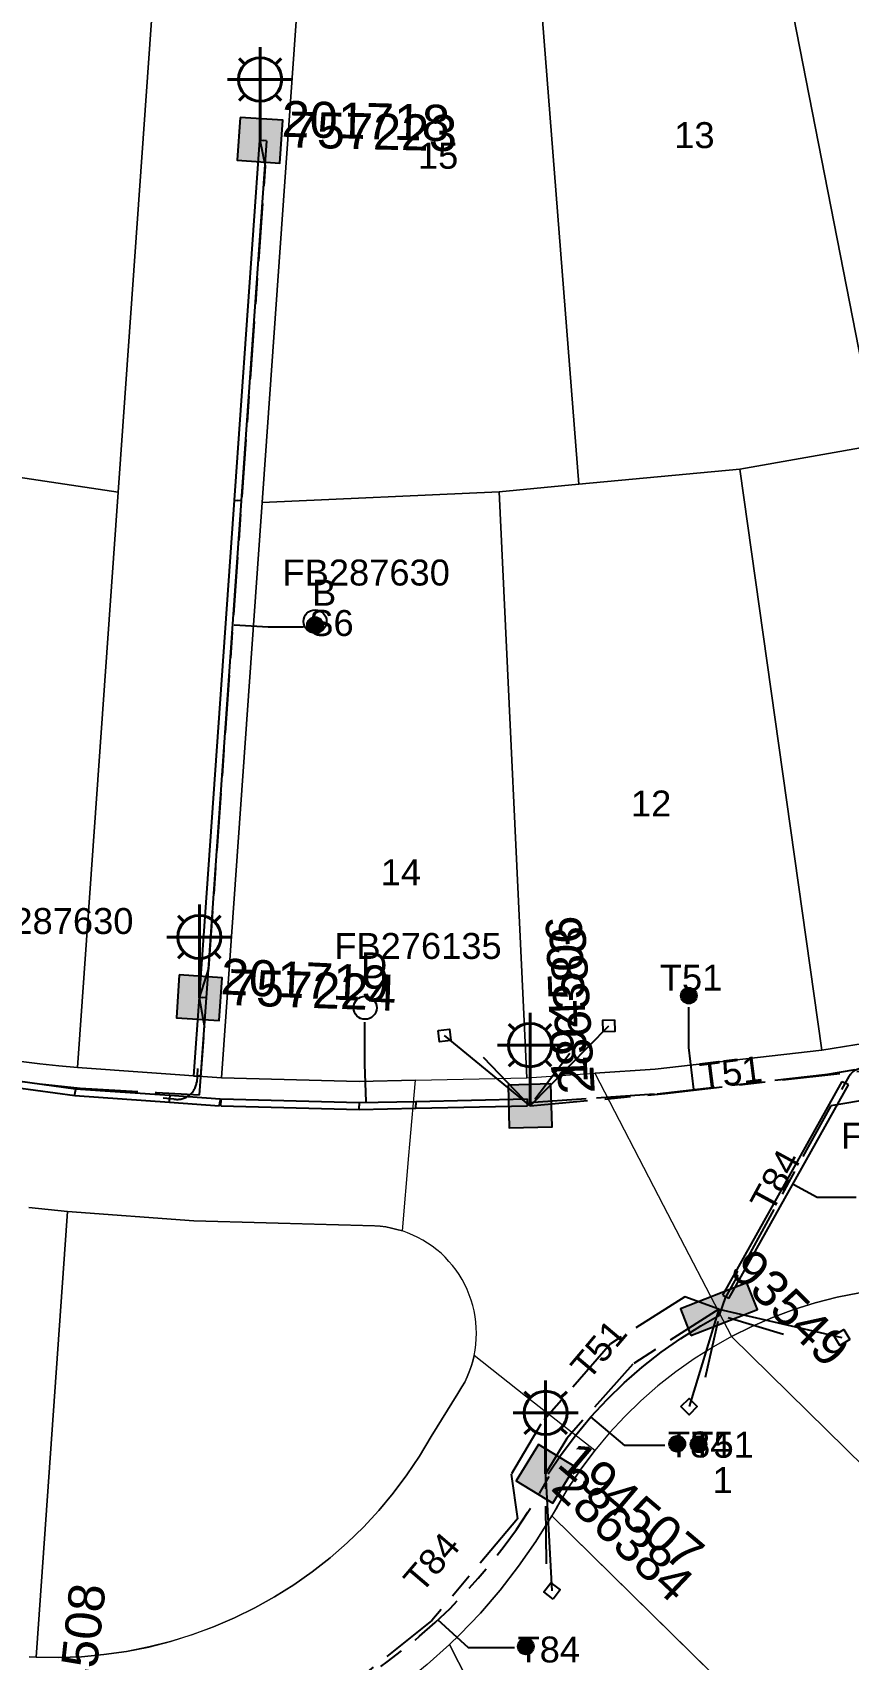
# Model space of a CAD drawing. Header units: metres. Extents: x 282960 to 285195, y 6134329 to 6136665.
# Drawn here: x 283501.4 to 283558, y 6135811.4 to 6135924.3 of the extents above; entities that cross this region are included whole.
import ezdxf
from ezdxf.enums import TextEntityAlignment as Align

# ---------------------------------------------------------------- set-up
doc = ezdxf.new("R2010")
doc.units = ezdxf.units.M
doc.linetypes.add('Cable Exist UG', pattern=[8.2, 4, -1.2, 1.8, -1.2])
doc.layers.get('0').update_dxf_attribs({"color": 6})
doc.layers.add('Cadastre Land Parcels_SP_EXT', color=9, linetype='Continuous', lineweight=5)
doc.layers.add('Cadastre Roads_SP_EXT', color=9, linetype='Continuous', lineweight=5)
for name, color, linetype in [('Duct_SP_EXT', 7, 'Continuous'), ('Equip_SP_SL_EXT', 7, 'Continuous'), ('Mains_LV_EXT', 7, 'Continuous'), ('Mains_SL_EXT', 7, 'Continuous'), ('Services_SP_EXT', 7, 'Continuous'), ('SupportsUG_SP_LV_EXT', 7, 'Continuous'), ('SupportsUG_SP_LV_SL_EXT', 7, 'Continuous'), ('Trench_SP_EXT', 7, 'Continuous')]:
    doc.layers.add(name, color=color, linetype=linetype)
doc.styles.add('COLUMN_LABEL', font='arial.ttf')
doc.styles.add('iecARIAL', font='arial.ttf', dxfattribs={"height": 2})
doc.styles.add('POLE_LABEL', font='arial.ttf')
doc.styles.get("Standard").update_dxf_attribs({"font": 'arial.ttf'})

# ---------------------------------------------------------------- blocks, each defined once
blk = doc.blocks.new('COLUMN_EXT')
blk.add_hatch(color=256).paths.add_polyline_path([(-1.49, 1.48), (-1.49, -1.49), (1.48, -1.49), (1.48, 1.48)])
blk.add_lwpolyline([(-1.49, -1.49), (1.48, -1.49), (1.48, 1.48), (-1.49, 1.48)], close=True)
for tag, height, style, flags, p in [('ASSET_NUM', 2.5, 'COLUMN_LABEL', 8, (2, 2)), ('STRUCTURE_PLANT_NUMBER', 0.2, 'POLE_LABEL', 9, (1.81, 0.03)), ('STREET_CODE', 0.2, 'COLUMN_LABEL', 9, (1.81, -0.2))]:
    blk.add_attdef(tag, text='', height=height, dxfattribs=dict(style=style, flags=flags)).set_placement(p, align=Align.MIDDLE_LEFT)
at = {"flags": 9}
for tag, p in [('COLUMN_TYPE', (1.81, -0.4)), ('OWNED_BY', (1.81, -0.6)), ('STATE', (1.81, -0.8)), ('USAGE', (1.81, -1)), ('LEGEND', (1.81, -1.2)), ('STREETNAME', (1.81, -1.6)), ('SUBURB', (1.81, -1.8)), ('LOCATION', (1.81, -1.4)), ('NOTES', (1.81, -2))]:
    blk.add_attdef(tag, text='', height=0.2, dxfattribs=at).set_placement(p, align=Align.MIDDLE_LEFT)
at = {"flags": 1}
blk.add_attdef('Z', (1.81, -2.35), '', height=0.2, dxfattribs=at)
blk = doc.blocks.new('PILLAR_EXT')
blk.add_hatch(color=256).paths.add_polyline_path([(-2.475, 0.99), (-2.475, -0.99), (2.475, -0.99), (2.475, 0.99)])
blk.add_lwpolyline([(-2.475, -0.99), (2.475, -0.99), (2.475, 0.99), (-2.475, 0.99)], close=True)
at = {"style": 'iecARIAL', "flags": 8}
blk.add_attdef('ASSET_NUM', (1.5, 3.5), '', height=2.5, dxfattribs=at)
for tag, p, flags in [('OWNED_BY', (0, -0.2), 9), ('STATE', (0, -0.4), 9), ('SUPPORT_TYPE', (0, -0.6), 9), ('USAGE', (0, -0.8), 9), ('LEGEND', (0, -1), 9), ('LOCATION', (0, -1.2), 9), ('STREETNAME', (0, -1.8), 9), ('SUBURB', (0, -2), 1), ('NOTES', (0, -1.4), 9), ('PARENT', (0, -1.6), 9)]:
    blk.add_attdef(tag, p, '', height=0.2, dxfattribs=dict(flags=flags))
blk = doc.blocks.new('DUCT_EXT')
blk.add_circle((0, 0.8), 0.8)
at = {"flags": 1}
blk.add_attdef('Z', (0, 0), '', height=0.2, dxfattribs=at)
at = {"flags": 9}
for tag, p in [('DUCT_CODE', (0, 0)), ('XSECT_TYPE', (0, -0.2)), ('STATE', (0, -0.6)), ('FB_REFERENCE', (0, -0.4)), ('NOTES', (0, -0.8))]:
    blk.add_attdef(tag, text='', height=0.2, dxfattribs=at).set_placement(p, align=Align.MIDDLE_LEFT)
blk = doc.blocks.new('SL_LANTERN_EXT')
at = {"lineweight": 40}
for p, q in [((-1.46, 5.68), (-1.06, 5.28)), ((0, 1.97), (0, 6.47)), ((1.46, 5.68), (1.06, 5.28)), ((-2.25, 4.22), (2.25, 4.22)), ((-1.46, 2.76), (-1.06, 3.16)), ((0, 0), (0, 2.72)), ((1.46, 2.76), (1.06, 3.16))]:
    blk.add_line(p, q, dxfattribs=at)
blk.add_circle((0, 4.22), 1.5, dxfattribs=at)
at = {"style": 'iecARIAL', "flags": 8}
blk.add_attdef('ASSET_NUM', (1.5, 1.5), '', height=2.5, dxfattribs=at)
for tag, p, height, flags in [('CONSTRUCTED_VOLTAGE', (0.98, -0.65), 0.2, 9), ('CONTROL_TYPE', (0.98, -0.85), 0.2, 9), ('LANTERN_PURPOSE', (0.98, -1.05), 0.2, 9), ('LANTERN_TYPE', (0.98, -1.25), 0.2, 9), ('LNUMBER', (2.18, -3.25), 2.5, 8), ('OPERATING_VOLTAGE', (0.98, -1.65), 0.2, 9), ('ORIENTATION', (0.98, -1.85), 0.2, 9), ('OWNED_BY', (0.98, -2.05), 0.2, 9), ('STATE', (0.98, -2.25), 0.2, 9), ('NO_PHASES', (0.98, -1.45), 0.2, 9), ('USAGE', (0.98, -2.45), 0.2, 9), ('CEXIST', (0.98, -2.65), 0.2, 9), ('CNEW', (0.98, -2.85), 0.2, 9), ('CNUMBER', (0.98, -3.05), 0.2, 9), ('CREMOVE', (0.98, -3.25), 0.2, 9), ('CREPLACE', (0.98, -3.45), 0.2, 9), ('LKINGHEIGHT', (0.98, -3.65), 0.2, 9), ('LBRACKET', (0.98, -3.85), 0.2, 9), ('LBRACKETVOCAB', (0.98, -4.05), 0.2, 9), ('LCATEGORY', (0.98, -4.25), 0.2, 9), ('LCHARGE1', (0.98, -4.45), 0.2, 9), ('LCHARGE1PERCENT', (0.98, -4.65), 0.2, 9), ('LCHARGE2', (0.98, -4.85), 0.2, 9), ('LCHARGE2PERCENT', (0.98, -5.05), 0.2, 9), ('LCHARGE3', (0.98, -5.25), 0.2, 9), ('LCHARGE3PERCENT', (0.98, -5.45), 0.2, 9), ('LEXIST', (0.98, -5.65), 0.2, 9), ('LLAMP', (0.98, -5.85), 0.2, 9), ('LLAMPVOCAB', (0.98, -6.05), 0.2, 9), ('LMAST', (0.98, -6.25), 0.2, 9), ('LMASTVOCAB', (0.98, -6.45), 0.2, 9), ('LNEW', (0.98, -6.65), 0.2, 9), ('LANTNUMBER', (0.98, -6.85), 0.2, 9), ('LOUTREACH', (0.98, -7.25), 0.2, 9), ('LOUTREACHVOCAB', (0.98, -7.45), 0.2, 9), ('LRATECODE', (0.98, -7.65), 0.2, 9), ('LREMOVE', (0.98, -7.85), 0.2, 9), ('LREPLACE', (0.98, -8.05), 0.2, 9), ('LTYPE', (0.98, -8.25), 0.2, 9), ('LTYPEVOCAB', (0.98, -8.45), 0.2, 9), ('LEGEND', (0.98, -8.65), 0.2, 9), ('LOCATION', (0.98, -8.85), 0.2, 9), ('NOTES', (0.98, -9.05), 0.2, 9), ('STREETNAME', (0.98, -9.25), 0.2, 9), ('SUBURB', (0.98, -9.45), 0.2, 1)]:
    blk.add_attdef(tag, p, '', height=height, dxfattribs=dict(flags=flags))
blk = doc.blocks.new('CCP_EXT')
at = {"flags": 9}
for tag, p in [('STATE', (0, -1.8)), ('LEGEND', (0, -1.4)), ('LIFE_SUPPORT', (0, -1.6)), ('NOTES', (0, -2))]:
    blk.add_attdef(tag, text='', height=0.2, dxfattribs=at).set_placement(p, align=Align.MIDDLE_LEFT)
blk.add_wipeout([(0, 0.57), (0.57, 0), (0, -0.57), (-0.57, 0)])
blk.add_lwpolyline([(-0.57, 0), (0, 0.57), (0.57, 0), (0, -0.57), (-0.57, 0)])
at = {"flags": 1}
blk.add_attdef('Z', (0, 0), '', height=0.2, dxfattribs=at)
at = {"flags": 9}
for tag, p in [('CCP_TYPE', (0, 0)), ('CONSTRUCTED_VOLTAGE', (0, -0.2)), ('OPERATING_VOLTAGE', (0, -0.6)), ('ORIENTATION', (0, -0.8)), ('OWNED_BY', (0, -1)), ('NO_PHASES', (0, -0.4)), ('USAGE', (0, -1.2))]:
    blk.add_attdef(tag, text='', height=0.2, dxfattribs=at).set_placement(p, align=Align.MIDDLE_LEFT)
blk = doc.blocks.new('CABLE_LARGE_EXT')
h = blk.add_hatch(color=256)
edge = h.paths.add_edge_path()
edge.add_arc((0, 0.55), 0.55, 0, 360)
blk.add_circle((0, 0.55), 0.55)
at = {"flags": 1}
blk.add_attdef('Z', (0, 0), '', height=0.2, dxfattribs=at)
at = {"flags": 9}
for tag, p in [('COND_CODE', (0, 0)), ('STATE', (0, -0.4)), ('XSECT_SIZE', (0, -0.6)), ('FB_REFERENCE', (0, -0.2)), ('NOTES', (0, -0.8))]:
    blk.add_attdef(tag, text='', height=0.2, dxfattribs=at).set_placement(p, align=Align.MIDDLE_LEFT)

msp = doc.modelspace()

# ---------------------------------------------------------------- linework, layer by layer
at = {"layer": 'Cadastre Land Parcels_SP_EXT', "linetype": 'Continuous'}
for p, q in [((283555.68, 6135836.19), (283554.19, 6135835.72)), ((283557.2, 6135836.58), (283555.68, 6135836.19)), ((283558.75, 6135836.89), (283557.2, 6135836.58)), ((283552.71, 6135835.17), (283551.27, 6135834.54)), ((283554.19, 6135835.72), (283552.71, 6135835.17)), ((283551.27, 6135834.54), (283549.87, 6135833.84)), ((283548.62, 6135833.14), (283547.29, 6135832.31)), ((283549.87, 6135833.84), (283548.62, 6135833.14)), ((283577.53, 6135806.63), (283549.87, 6135833.84)), ((283549.87, 6135833.84), (283577.53, 6135806.63)), ((283547.29, 6135832.31), (283546.01, 6135831.4)), ((283546.01, 6135831.4), (283544.77, 6135830.43)), ((283544.77, 6135830.43), (283543.59, 6135829.39)), ((283542.47, 6135828.3), (283541.4, 6135827.14)), ((283543.59, 6135829.39), (283542.47, 6135828.3)), ((283541.4, 6135827.14), (283540.39, 6135825.94)), ((283540.39, 6135825.94), (283539.45, 6135824.68)), ((283539.45, 6135824.68), (283538.58, 6135823.37)), ((283538.58, 6135823.37), (283537.78, 6135822.02)), ((283537.78, 6135822.02), (283537.42, 6135821.41)), ((283537.42, 6135821.41), (283566.03, 6135793.27))]:
    msp.add_line(p, q, dxfattribs=at)
for points in [[(283579.42, 6135899.2), (283569.17, 6135938.54), (283568.22, 6135938.24), (283561.07, 6135936.18), (283553.83, 6135934.48), (283552.46, 6135934.21), (283559.99, 6135895.71), (283567.02, 6135896.97), (283579.42, 6135899.2)], [(283510.18, 6135932.35), (283509.14, 6135932.47), (283508.11, 6135932.59), (283507.07, 6135932.73), (283506.04, 6135932.87), (283505.01, 6135933.02), (283503.97, 6135933.18), (283502.94, 6135933.34), (283501.92, 6135933.51), (283500.89, 6135933.69), (283499.86, 6135933.88), (283498.84, 6135934.07), (283497.81, 6135934.28), (283496.79, 6135934.49), (283495.77, 6135934.7), (283494.75, 6135934.93), (283493.73, 6135935.16), (283490.71, 6135894.92), (283507.37, 6135892.42), (283510.18, 6135932.35)], [(283559.99, 6135895.71), (283552.46, 6135934.21), (283545.12, 6135932.97), (283537.74, 6135932.12), (283536.23, 6135931.99), (283539.29, 6135892.97), (283550.45, 6135894), (283559.99, 6135895.71)], [(283517.34, 6135891.71), (283520.16, 6135931.64), (283512.74, 6135932.1), (283510.18, 6135932.35), (283507.37, 6135892.42), (283504.55, 6135852.5), (283514.53, 6135851.79), (283517.34, 6135891.71)], [(283517.34, 6135891.71), (283520.16, 6135931.64), (283512.74, 6135932.1), (283510.18, 6135932.35), (283507.37, 6135892.42), (283504.55, 6135852.5), (283514.53, 6135851.79), (283517.34, 6135891.71)], [(283517.34, 6135891.71), (283520.16, 6135931.64), (283512.74, 6135932.1), (283510.18, 6135932.35), (283507.37, 6135892.42), (283504.55, 6135852.5), (283514.53, 6135851.79), (283517.34, 6135891.71)], [(283536.23, 6135931.99), (283528.81, 6135931.6), (283521.37, 6135931.61), (283520.16, 6135931.64), (283517.34, 6135891.71), (283533.76, 6135892.45), (283539.29, 6135892.97), (283536.23, 6135931.99)], [(283576.37, 6135857.53), (283567.02, 6135896.97), (283559.99, 6135895.71), (283550.45, 6135894), (283556.13, 6135853.71), (283564.99, 6135855.14), (283576.37, 6135857.53)], [(283507.37, 6135892.42), (283490.71, 6135894.92), (283487.65, 6135854.81), (283488.94, 6135854.59), (283490.24, 6135854.37), (283491.53, 6135854.16), (283492.83, 6135853.96), (283494.13, 6135853.77), (283495.43, 6135853.58), (283496.73, 6135853.41), (283498.03, 6135853.23), (283499.33, 6135853.07), (283500.64, 6135852.92), (283501.94, 6135852.77), (283503.25, 6135852.63), (283504.55, 6135852.5), (283507.37, 6135892.42)], [(283540.39, 6135852.11), (283544.58, 6135852.39), (283556.13, 6135853.71), (283550.45, 6135894), (283539.29, 6135892.97), (283533.76, 6135892.45), (283535.69, 6135851.79), (283540.39, 6135852.11)], [(283527.96, 6135851.62), (283535.69, 6135851.79), (283533.76, 6135892.45), (283517.34, 6135891.71), (283514.53, 6135851.79), (283524.06, 6135851.54), (283527.96, 6135851.62)], [(283504.82, 6135811.64), (283506.38, 6135811.79), (283507.94, 6135812.01), (283509.48, 6135812.31), (283511, 6135812.7), (283512.5, 6135813.17), (283513.98, 6135813.71), (283515.42, 6135814.33), (283516.83, 6135815.02), (283518.2, 6135815.79), (283519.53, 6135816.63), (283520.82, 6135817.53), (283522.05, 6135818.5), (283523.23, 6135819.54), (283524.36, 6135820.63), (283525.43, 6135821.79), (283526.43, 6135822.99), (283527.37, 6135824.25), (283528.25, 6135825.56), (283529.05, 6135826.91), (283530.9, 6135829.89), (283530.98, 6135830.02), (283531.19, 6135830.35), (283531.38, 6135830.69), (283531.54, 6135831.05), (283531.69, 6135831.4), (283531.83, 6135831.77), (283531.94, 6135832.15), (283532.03, 6135832.53), (283532.1, 6135832.91), (283532.15, 6135833.3), (283532.18, 6135833.68), (283532.19, 6135834.08), (283532.18, 6135834.46), (283532.15, 6135834.85), (283532.1, 6135835.24), (283532.03, 6135835.63), (283531.94, 6135836), (283531.83, 6135836.38), (283531.7, 6135836.75), (283531.56, 6135837.11), (283531.39, 6135837.46), (283531.2, 6135837.8), (283531, 6135838.14), (283530.78, 6135838.46), (283530.54, 6135838.77), (283530.29, 6135839.06), (283530.02, 6135839.35), (283529.74, 6135839.62), (283529.44, 6135839.87), (283529.13, 6135840.11), (283528.81, 6135840.33), (283528.48, 6135840.54), (283528.14, 6135840.72), (283527.78, 6135840.89), (283527.42, 6135841.04), (283527.06, 6135841.17), (283526.68, 6135841.28), (283526.3, 6135841.37), (283525.92, 6135841.45), (283525.53, 6135841.5), (283525.14, 6135841.53), (283512.61, 6135841.88), (283503.85, 6135842.52), (283501.67, 6135811.6), (283501.68, 6135811.6), (283503.25, 6135811.58), (283504.82, 6135811.64)], [(283504.82, 6135811.64), (283506.38, 6135811.79), (283507.94, 6135812.01), (283509.48, 6135812.31), (283511, 6135812.7), (283512.5, 6135813.17), (283513.98, 6135813.71), (283515.42, 6135814.33), (283516.83, 6135815.02), (283518.2, 6135815.79), (283519.53, 6135816.63), (283520.82, 6135817.53), (283522.05, 6135818.5), (283523.23, 6135819.54), (283524.36, 6135820.63), (283525.43, 6135821.79), (283526.43, 6135822.99), (283527.37, 6135824.25), (283528.25, 6135825.56), (283529.05, 6135826.91), (283530.9, 6135829.89), (283530.98, 6135830.02), (283531.19, 6135830.35), (283531.38, 6135830.69), (283531.54, 6135831.05), (283531.69, 6135831.4), (283531.83, 6135831.77), (283531.94, 6135832.15), (283532.03, 6135832.53), (283532.1, 6135832.91), (283532.15, 6135833.3), (283532.18, 6135833.68), (283532.19, 6135834.08), (283532.18, 6135834.46), (283532.15, 6135834.85), (283532.1, 6135835.24), (283532.03, 6135835.63), (283531.94, 6135836), (283531.83, 6135836.38), (283531.7, 6135836.75), (283531.56, 6135837.11), (283531.39, 6135837.46), (283531.2, 6135837.8), (283531, 6135838.14), (283530.78, 6135838.46), (283530.54, 6135838.77), (283530.29, 6135839.06), (283530.02, 6135839.35), (283529.74, 6135839.62), (283529.44, 6135839.87), (283529.13, 6135840.11), (283528.81, 6135840.33), (283528.48, 6135840.54), (283528.14, 6135840.72), (283527.78, 6135840.89), (283527.42, 6135841.04), (283527.06, 6135841.17), (283526.68, 6135841.28), (283526.3, 6135841.37), (283525.92, 6135841.45), (283525.53, 6135841.5), (283525.14, 6135841.53), (283512.61, 6135841.88), (283503.85, 6135842.52), (283501.67, 6135811.6), (283501.68, 6135811.6), (283503.25, 6135811.58), (283504.82, 6135811.64)], [(283504.82, 6135811.64), (283506.38, 6135811.79), (283507.94, 6135812.01), (283509.48, 6135812.31), (283511, 6135812.7), (283512.5, 6135813.17), (283513.98, 6135813.71), (283515.42, 6135814.33), (283516.83, 6135815.02), (283518.2, 6135815.79), (283519.53, 6135816.63), (283520.82, 6135817.53), (283522.05, 6135818.5), (283523.23, 6135819.54), (283524.36, 6135820.63), (283525.43, 6135821.79), (283526.43, 6135822.99), (283527.37, 6135824.25), (283528.25, 6135825.56), (283529.05, 6135826.91), (283530.9, 6135829.89), (283530.98, 6135830.02), (283531.19, 6135830.35), (283531.38, 6135830.69), (283531.54, 6135831.05), (283531.69, 6135831.4), (283531.83, 6135831.77), (283531.94, 6135832.15), (283532.03, 6135832.53), (283532.1, 6135832.91), (283532.15, 6135833.3), (283532.18, 6135833.68), (283532.19, 6135834.08), (283532.18, 6135834.46), (283532.15, 6135834.85), (283532.1, 6135835.24), (283532.03, 6135835.63), (283531.94, 6135836), (283531.83, 6135836.38), (283531.7, 6135836.75), (283531.56, 6135837.11), (283531.39, 6135837.46), (283531.2, 6135837.8), (283531, 6135838.14), (283530.78, 6135838.46), (283530.54, 6135838.77), (283530.29, 6135839.06), (283530.02, 6135839.35), (283529.74, 6135839.62), (283529.44, 6135839.87), (283529.13, 6135840.11), (283528.81, 6135840.33), (283528.48, 6135840.54), (283528.14, 6135840.72), (283527.78, 6135840.89), (283527.42, 6135841.04), (283527.06, 6135841.17), (283526.68, 6135841.28), (283526.3, 6135841.37), (283525.92, 6135841.45), (283525.53, 6135841.5), (283525.14, 6135841.53), (283512.61, 6135841.88), (283503.85, 6135842.52), (283501.67, 6135811.6), (283501.68, 6135811.6), (283503.25, 6135811.58), (283504.82, 6135811.64)], [(283566.03, 6135793.27), (283537.42, 6135821.41), (283536.32, 6135819.63), (283535.12, 6135817.91), (283533.84, 6135816.25), (283532.47, 6135814.67), (283531.02, 6135813.16), (283530.33, 6135812.48), (283548.83, 6135776.15), (283556.29, 6135781.95), (283566.03, 6135793.27)], [(283544.54, 6135772.81), (283548.83, 6135776.15), (283530.33, 6135812.48), (283528.77, 6135811.09), (283527.14, 6135809.77), (283525.44, 6135808.55), (283523.68, 6135807.41), (283521.86, 6135806.37), (283521.39, 6135806.12), (283529.35, 6135762.43), (283532.79, 6135763.68), (283544.54, 6135772.81)]]:
    msp.add_lwpolyline(points, close=True, dxfattribs=at)
msp.add_lwpolyline([(283501.19, 6135811.63), (283501.67, 6135811.6), (283503.85, 6135842.52), (283503.85, 6135842.52), (283502.51, 6135842.66), (283501.17, 6135842.8)], dxfattribs=at)
msp.add_lwpolyline([(283501.19, 6135811.63), (283501.67, 6135811.6), (283503.85, 6135842.52), (283503.85, 6135842.52), (283502.51, 6135842.66), (283501.17, 6135842.8)], dxfattribs=at)
at = {"layer": 'Cadastre Roads_SP_EXT', "linetype": 'Continuous'}
for p, q in [((283564.99, 6135855.14), (283556.13, 6135853.71)), ((283556.13, 6135853.71), (283544.58, 6135852.39)), ((283544.58, 6135852.39), (283540.39, 6135852.11)), ((283540.39, 6135852.11), (283545.14, 6135842.95)), ((283545.14, 6135842.95), (283549.87, 6135833.84)), ((283554.19, 6135835.72), (283555.68, 6135836.19)), ((283555.68, 6135836.19), (283557.2, 6135836.58)), ((283557.2, 6135836.58), (283558.75, 6135836.89)), ((283551.27, 6135834.54), (283552.71, 6135835.17)), ((283552.71, 6135835.17), (283554.19, 6135835.72)), ((283549.87, 6135833.84), (283551.27, 6135834.54))]:
    msp.add_line(p, q, dxfattribs=at)
msp.add_lwpolyline([(283501.17, 6135842.8), (283502.51, 6135842.66), (283503.85, 6135842.52), (283512.61, 6135841.88), (283525.15, 6135841.53), (283525.53, 6135841.5), (283525.92, 6135841.45), (283526.3, 6135841.37), (283526.68, 6135841.28), (283527.06, 6135841.17), (283527.51, 6135846.4), (283527.51, 6135846.4), (283527.57, 6135847.18), (283527.96, 6135851.62), (283524.06, 6135851.54), (283514.53, 6135851.79), (283504.55, 6135852.5), (283503.25, 6135852.63), (283501.94, 6135852.77), (283500.64, 6135852.92)], dxfattribs=at)
at = {"layer": 'Duct_SP_EXT'}
for p, q in [((283517.17, 6135916.82), (283515.41, 6135891.85)), ((283517.65, 6135916.78), (283515.89, 6135891.82)), ((283517.17, 6135916.82), (283517.41, 6135916.8)), ((283517.65, 6135916.78), (283517.41, 6135916.8)), ((283515.41, 6135891.85), (283512.98, 6135857.39)), ((283515.89, 6135891.82), (283513.46, 6135857.35)), ((283515.41, 6135891.85), (283515.65, 6135891.83)), ((283515.89, 6135891.82), (283515.65, 6135891.83)), ((283512.98, 6135857.39), (283512.59, 6135851.93)), ((283512.98, 6135857.39), (283513.22, 6135857.37)), ((283512.98, 6135857.39), (283513.22, 6135857.37)), ((283513.46, 6135857.35), (283513.07, 6135851.9)), ((283513.46, 6135857.35), (283513.22, 6135857.37)), ((283513.46, 6135857.35), (283513.22, 6135857.37)), ((283487.57, 6135853.35), (283504.4, 6135851.04)), ((283487.5, 6135852.88), (283504.35, 6135850.57)), ((283504.4, 6135851.04), (283504.38, 6135850.81)), ((283504.4, 6135851.04), (283510.95, 6135850.58)), ((283512.59, 6135851.93), (283512.83, 6135851.91)), ((283513.07, 6135851.9), (283512.83, 6135851.91)), ((283549.27, 6135836.72), (283557.55, 6135851.53)), ((283549.69, 6135836.49), (283557.97, 6135851.3)), ((283557.55, 6135851.53), (283557.76, 6135851.42)), ((283557.97, 6135851.3), (283557.76, 6135851.42)), ((283504.35, 6135850.57), (283504.38, 6135850.81)), ((283504.35, 6135850.57), (283510.91, 6135850.1)), ((283510.91, 6135850.1), (283510.93, 6135850.34)), ((283510.91, 6135850.1), (283510.93, 6135850.34)), ((283510.91, 6135850.1), (283514.39, 6135849.86)), ((283510.95, 6135850.58), (283510.93, 6135850.34)), ((283510.95, 6135850.58), (283510.93, 6135850.34)), ((283510.95, 6135850.58), (283514.43, 6135850.34)), ((283514.39, 6135849.86), (283514.41, 6135850.1)), ((283514.43, 6135850.34), (283514.41, 6135850.1)), ((283514.49, 6135850.33), (283514.48, 6135850.09)), ((283514.48, 6135849.85), (283514.48, 6135850.09)), ((283514.48, 6135849.85), (283524.06, 6135849.6)), ((283514.49, 6135850.33), (283524.06, 6135850.08)), ((283524.06, 6135850.08), (283527.99, 6135850.16)), ((283524.06, 6135850.08), (283524.06, 6135849.84)), ((283524.06, 6135849.6), (283524.06, 6135849.84)), ((283527.99, 6135850.16), (283535.72, 6135850.33)), ((283527.99, 6135850.16), (283527.99, 6135849.92)), ((283528, 6135849.68), (283527.99, 6135849.92)), ((283528, 6135849.68), (283535.73, 6135849.85)), ((283535.72, 6135850.33), (283535.72, 6135850.09)), ((283535.73, 6135849.85), (283535.72, 6135850.09)), ((283524.06, 6135849.6), (283528, 6135849.68)), ((283549.27, 6135836.72), (283549.48, 6135836.6)), ((283549.69, 6135836.49), (283549.48, 6135836.6))]:
    msp.add_line(p, q, dxfattribs=at)
for points in [[(283520.2, 6135883.04), (283517.77, 6135883.04), (283515.4, 6135883.2)], [(283546.9, 6135856.7), (283546.9, 6135853.9), (283547.24, 6135850.98)], [(283524.44, 6135855.65), (283524.44, 6135852.71), (283524.53, 6135850.16)], [(283558.51, 6135843.5), (283555.8, 6135843.5), (283554.18, 6135844.38)], [(283545.24, 6135826.28), (283542.47, 6135826.28), (283540.12, 6135828.27)], [(283534.82, 6135812.25), (283531.65, 6135812.25), (283529.52, 6135814.19)]]:
    msp.add_lwpolyline(points, dxfattribs=at)
at = {"layer": 'Mains_LV_EXT', "linetype": 'Cable Exist UG'}
msp.add_lwpolyline([(283576.82, 6135855.6), (283575, 6135853.17), (283567.73, 6135851.67), (283556.75, 6135849.85), (283549, 6135835.74)], dxfattribs=at)
at = {"layer": 'Mains_SL_EXT', "linetype": 'Cable Exist UG'}
for points in [[(283512.99, 6135857.34), (283513.65, 6135859.37), (283517.58, 6135915.03), (283517.2, 6135916.82)], [(283487.47, 6135852.97), (283490.19, 6135853.08), (283496.89, 6135852.05), (283501.9, 6135851.38), (283504.74, 6135851.08), (283510.03, 6135850.78), (283513.01, 6135850.61), (283513.36, 6135855.25), (283512.99, 6135857.34)]]:
    msp.add_lwpolyline(points, dxfattribs=at)
at = {"layer": 'Trench_SP_EXT', "linetype": 'Cable Exist UG'}
for points in [[(283532.66, 6135853.22), (283535.91, 6135849.84)], [(283538.67, 6135853.47), (283535.91, 6135849.84)], [(283535.8, 6135850.09), (283540.51, 6135850.41), (283544.73, 6135850.69), (283556.33, 6135852.02), (283556.4, 6135852.03), (283556.4, 6135852.03), (283558.44, 6135852.36)], [(283549.03, 6135835.32), (283549.48, 6135836.6)], [(283548.06, 6135831.02), (283549.03, 6135835.32)], [(283553.48, 6135833.99), (283549.03, 6135835.32)], [(283537.04, 6135818.08), (283537, 6135824.09)]]:
    msp.add_lwpolyline(points, dxfattribs=at)
for points in [[(283512.87, 6135852.43), (283512.84, 6135851.91), (283512.81, 6135851.5), (283512.81, 6135851.5, -0.431603), (283511.23, 6135850.32), (283511.23, 6135850.32), (283510.48, 6135850.38)], [(283557.51, 6135850.98), (283558.05, 6135851.94), (283558.05, 6135851.94, -0.25678), (283558.91, 6135852.44), (283558.91, 6135852.44), (283559.3, 6135852.5)]]:
    msp.add_lwpolyline(points, format="xyb", dxfattribs=at)

# ---------------------------------------------------------------- block references
at = {"layer": 'Duct_SP_EXT'}
for name, p in [('DUCT_EXT', (283521.01, 6135882.65)), ('CABLE_LARGE_EXT', (283521.01, 6135882.65)), ('CABLE_LARGE_EXT', (283546.91, 6135856.94)), ('DUCT_EXT', (283524.48, 6135855.85)), ('CABLE_LARGE_EXT', (283546.11, 6135825.86)), ('CABLE_LARGE_EXT', (283547.58, 6135825.82)), ('CABLE_LARGE_EXT', (283535.62, 6135811.8))]:
    msp.add_blockref(name, p, dxfattribs=at)
at = {"layer": 'Equip_SP_SL_EXT'}
ref = msp.add_blockref('SL_LANTERN_EXT', (283517.2, 6135916.82), dxfattribs=at)
ref.add_attrib('ASSET_NUM', '201718', dxfattribs={"layer": '0', "height": 2.5, "rotation": 358.4826, "style": 'iecARIAL'}).set_placement((283518.7, 6135918.32), align=Align.MIDDLE_LEFT)
ref = msp.add_blockref('SL_LANTERN_EXT', (283512.99, 6135857.34), dxfattribs=at)
ref.add_attrib('ASSET_NUM', '201719', dxfattribs={"layer": '0', "height": 2.5, "rotation": 357.3102, "style": 'iecARIAL'}).set_placement((283514.49, 6135858.84), align=Align.MIDDLE_LEFT)
ref = msp.add_blockref('SL_LANTERN_EXT', (283535.91, 6135849.84), dxfattribs=at)
ref.add_attrib('ASSET_NUM', '194506', dxfattribs={"layer": '0', "height": 2.5, "rotation": 92.1315, "style": 'iecARIAL'}).set_placement((283537.41, 6135851.34), align=Align.TOP_LEFT)
ref = msp.add_blockref('SL_LANTERN_EXT', (283536.99, 6135824.33), dxfattribs=at)
ref.add_attrib('ASSET_NUM', '194507', dxfattribs={"layer": '0', "height": 2.5, "rotation": 319.7204, "style": 'iecARIAL'}).set_placement((283538.49, 6135825.83), align=Align.MIDDLE_LEFT)
ref = msp.add_blockref('SL_LANTERN_EXT', (283501.28, 6135803.75), dxfattribs=at)
ref.add_attrib('ASSET_NUM', '194508', dxfattribs={"layer": '0', "height": 2.5, "rotation": 83.8829, "style": 'iecARIAL'}).set_placement((283502.78, 6135805.25), align=Align.TOP_LEFT)
at = {"layer": 'SupportsUG_SP_LV_EXT'}
ref = msp.add_blockref('PILLAR_EXT', (283549, 6135835.74), dxfattribs=dict(at, rotation=21.4017443634203))
ref.add_attrib('ASSET_NUM', '93549', dxfattribs={"layer": '0', "height": 2.5, "rotation": 315.4583, "style": 'iecARIAL'}).set_placement((283550.5, 6135839.24), align=Align.MIDDLE_LEFT)
at = {"layer": 'SupportsUG_SP_LV_SL_EXT'}
ref = msp.add_blockref('COLUMN_EXT', (283517.2, 6135916.82), dxfattribs=dict(at, rotation=266.18592517902))
ref.add_attrib('ASSET_NUM', '757223', dxfattribs={"layer": '0', "height": 2.5, "rotation": 358.7127, "style": 'COLUMN_LABEL'}).set_placement((283519.2, 6135917.57), align=Align.MIDDLE_LEFT)
ref = msp.add_blockref('COLUMN_EXT', (283535.91, 6135849.84), dxfattribs=dict(at, rotation=181.4934063927107))
ref.add_attrib('ASSET_NUM', '286383', dxfattribs={"layer": '0', "height": 2.5, "rotation": 93.3446, "style": 'COLUMN_LABEL'}).set_placement((283537.91, 6135850.59), align=Align.TOP_LEFT)
ref = msp.add_blockref('COLUMN_EXT', (283512.99, 6135857.34), dxfattribs=dict(at, rotation=266.18592517902))
ref.add_attrib('ASSET_NUM', '757224', dxfattribs={"layer": '0', "height": 2.5, "rotation": 358.0251, "style": 'COLUMN_LABEL'}).set_placement((283514.99, 6135858.09), align=Align.MIDDLE_LEFT)
ref = msp.add_blockref('COLUMN_EXT', (283536.99, 6135824.33), dxfattribs=dict(at, rotation=58.41870807873978))
ref.add_attrib('ASSET_NUM', '286384', dxfattribs={"layer": '0', "height": 2.5, "rotation": 316.5302, "style": 'COLUMN_LABEL'}).set_placement((283538.99, 6135825.08), align=Align.TOP_LEFT)

# ---------------------------------------------------------------- texts
at = {"layer": 'Cadastre Land Parcels_SP_EXT'}
for s, p in [('13', (283545.9, 6135916.28)), ('15', (283528.14, 6135914.85)), ('12', (283542.9, 6135869.92)), ('14', (283525.56, 6135865.15)), ('1', (283548.56, 6135822.99))]:
    msp.add_text(s, height=1.8, dxfattribs=at).set_placement(p)
at = {"layer": 'Duct_SP_EXT'}
for s, p in [('FB287630', (283518.75, 6135885.94)), ('B', (283520.8, 6135884.54)), ('S6', (283520.61, 6135882.44)), ('FB287630', (283496.82, 6135861.77)), ('FB276135', (283522.34, 6135860.04)), ('D', (283524.2, 6135858.69)), ('T51', (283544.9, 6135857.84)), ('FB276134', (283557.45, 6135846.88)), ('T84', (283545.46, 6135825.46)), ('T51', (283547.09, 6135825.44)), ('T84', (283535.04, 6135811.24))]:
    msp.add_text(s, height=1.8, dxfattribs=at).set_placement(p)
at = {"layer": 'Mains_LV_EXT'}
for s, rotation, p in [('T51', 7.1635, (283547.79, 6135851.01)), ('T84', 61.4426, (283552.66, 6135842.34)), ('T51', 49.8566, (283539.96, 6135830.72)), ('T84', 49.5771, (283528.37, 6135815.96))]:
    msp.add_text(s, height=1.8, rotation=rotation, dxfattribs=at).set_placement(p)

# ---------------------------------------------------------------- next in the draw order: block references
at = {"layer": 'Services_SP_EXT'}
for p, rotation in [((283529.98, 6135854.73), 321.7917207921519), ((283541.37, 6135855.4), 225.6712093794468), ((283557.51, 6135833.78), 166.3316531652538), ((283537.43, 6135816.2), 97.0955212883077)]:
    msp.add_blockref('CCP_EXT', p, dxfattribs=dict(at, rotation=rotation))
msp.add_blockref('CCP_EXT', (283546.93, 6135828.99), dxfattribs=at)

# ---------------------------------------------------------------- next in the draw order: linework, layer by layer
at = {"layer": 'Cadastre Roads_SP_EXT', "linetype": 'Continuous'}
msp.add_lwpolyline([(283528.77, 6135811.09), (283530.33, 6135812.48), (283531.02, 6135813.15), (283532.47, 6135814.67), (283533.84, 6135816.25), (283535.12, 6135817.91), (283536.32, 6135819.63), (283537.42, 6135821.41), (283537.77, 6135822.02), (283538.58, 6135823.37), (283539.45, 6135824.68), (283540.39, 6135825.94), (283536.21, 6135829.23), (283535.59, 6135829.72), (283532.03, 6135832.53), (283531.94, 6135832.15), (283531.83, 6135831.77), (283531.69, 6135831.41), (283531.55, 6135831.05), (283531.38, 6135830.69), (283531.19, 6135830.35), (283530.98, 6135830.02), (283530.9, 6135829.89), (283529.05, 6135826.91), (283528.25, 6135825.56), (283527.37, 6135824.25), (283526.43, 6135822.99), (283525.43, 6135821.79), (283524.36, 6135820.63), (283523.23, 6135819.54), (283522.05, 6135818.5), (283520.82, 6135817.53), (283519.53, 6135816.63), (283518.2, 6135815.79), (283516.83, 6135815.02), (283515.42, 6135814.33), (283513.98, 6135813.71), (283512.5, 6135813.16), (283511, 6135812.7), (283509.48, 6135812.32), (283507.94, 6135812.01), (283506.38, 6135811.79), (283504.82, 6135811.64), (283503.25, 6135811.58), (283501.67, 6135811.6), (283501.67, 6135811.6), (283501.19, 6135811.63)], dxfattribs=at)
at = {"layer": 'Mains_LV_EXT', "linetype": 'Cable Exist UG'}
for points in [[(283535.91, 6135849.84), (283545.25, 6135850.71), (283559.39, 6135852.33), (283566.79, 6135853.55), (283576.82, 6135855.6)], [(283549, 6135835.74), (283546.63, 6135836.6), (283541.49, 6135833.35), (283536.65, 6135827.78), (283534.6, 6135824.31), (283535.03, 6135821.2), (283529.11, 6135814.15), (283523.72, 6135809.85), (283520.84, 6135808.33)], [(283549, 6135835.74), (283543.03, 6135831.94), (283538.45, 6135826.78), (283536.99, 6135824.33)]]:
    msp.add_lwpolyline(points, dxfattribs=at)
at = {"layer": 'Services_SP_EXT'}
for points in [[(283535.91, 6135849.84), (283541.37, 6135855.4)], [(283535.91, 6135849.84), (283529.98, 6135854.73)], [(283549, 6135835.74), (283546.93, 6135828.99)], [(283549, 6135835.74), (283557.51, 6135833.78)], [(283536.99, 6135824.33), (283537.43, 6135816.2)]]:
    msp.add_lwpolyline(points, dxfattribs=at)
at = {"layer": 'Trench_SP_EXT', "linetype": 'Cable Exist UG'}
msp.add_lwpolyline([(283537.17, 6135824.32), (283538.07, 6135825.66), (283539.06, 6135826.99), (283540.12, 6135828.27), (283541.25, 6135829.48), (283542.44, 6135830.64), (283543.69, 6135831.73), (283544.99, 6135832.76), (283546.35, 6135833.72), (283547.75, 6135834.6), (283549.03, 6135835.32)], dxfattribs=at)
msp.add_lwpolyline([(283521.15, 6135808.22, 0.147315), (283537.23, 6135824.14)], format="xyb", dxfattribs=at)

doc.saveas('drawing.dxf')
